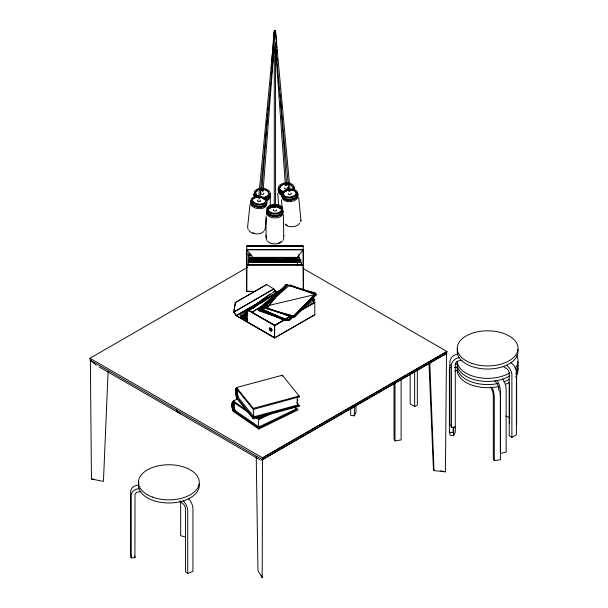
<?xml version="1.0" encoding="UTF-8"?>
<svg xmlns="http://www.w3.org/2000/svg" width="608" height="608" viewBox="0 0 608 608"><rect width="100%" height="100%" fill="white"/><g stroke="black" fill="none" stroke-linecap="round" stroke-linejoin="round"><path stroke-width="0.91" d="M261.463 575.107L262.2 577.6L262.489 459.671M428.982 362.839L433.413 469.3L434.013 470.607L445.413 471.823L446.5 353.438M296.833 402.511L299.448 405.825A0.768 0.585 32.2 0 1 299.448 406.197L253.285 418.844L236.482 398.042L235.516 390.663L236.482 387.57L282.393 375.212L299.448 396.401A0.768 0.585 32.2 0 1 299.448 396.773L253.285 409.42L253.285 408.371L236.482 387.57A1.292 1.186 -74.7 0 0 236.755 388.953L253.285 409.42M238.062 389.439A8.55 2.949 74.9 0 0 238.283 397.465L237.34 397.176L236.717 393.855L236.717 390.579L237.34 388.793L236.428 389.553L236.056 391.453L236.755 397.328L253.285 417.795L253.285 418.844M108.102 371.442L103.444 481.392L91.451 479.028L90.364 360.308M234.019 402.253L233.13 404.715L233.434 408.173L232.393 408.409L231.777 405.186L232.469 402.002L233.29 400.991L237.508 398.947M283.776 235.41L283.738 235.813M257.298 417.506L258.841 418.57L258.841 419.619L270.651 413.896M247.228 410.582L233.29 400.991A1.292 1.056 -86.9 0 0 233.7 402.314L232.606 405.756L233.7 410.696L258.841 428.002L258.841 429.043L297.92 409.921A0.768 0.623 8.6 0 0 297.92 409.549L295.366 407.626M255.854 194.218C254.684 190.532 257.511 197.76 255.877 193.967M255.877 191.824C262.337 187.56 256.234 189.194 255.634 193.131M257.564 196.164L256.53 195.001M273.919 49.788L263.112 190.517L262.481 190.882L261.85 190.456L266.707 127.178M266.851 125.286L267.284 119.624M267.429 117.732L267.718 113.954M268.014 110.177L268.227 107.342M270.689 75.232L270.841 73.34M271.198 68.62L271.487 64.843M271.708 62.008L273.957 32.726L274.588 32.361M263.956 197.539L266.942 196.361L268.66 194.583L267.984 195.799L265.574 196.954M265.574 190.008L263.994 189.27L266.942 190.737L268.652 192.675L268.014 191.398L265.59 189.764M270.188 205.838L270.355 197.319M252.632 199.181L255.679 197.44L259.008 196.908L254.334 197.668L252.632 199.181L252.609 201.324L255.694 203.726L252.609 201.324M255.717 203.46C258.962 205.74 266.882 203.771 265.4 200.017C255.634 193.602 263.089 198.276 265.4 200.017M274.109 47.819L259.928 197.668L259.297 197.972L258.658 197.585L274.451 32.429M259 204.425L262.329 203.893M263.697 203.406L264.746 202.722M266.251 218.15L265.301 228.152L264.571 230.523M266.593 214.518L266.851 211.789M267.11 209.061L267.284 207.244M300.58 262.595L300.876 259.76L251.203 259.038L252.844 259.958M301.226 265.088L301.515 262.337L251.834 261.615L253.483 262.534M266.068 215.855L266.03 237.812L266.768 240.358M300.952 220.59L298.688 197.152M235.296 302.586L266.699 284.521L235.296 302.586L233.806 311.995L236.292 315.704L274.74 337.942L314.792 314.815L314.792 302.29L312.998 301.256M235.433 302.571L233.867 312.102L273.836 288.944L266.562 284.536M453.781 427.173L453.165 432.691L449.38 432.478L449.692 430.654M277.788 193.336L278.548 205.101M274.489 33.66L274.292 30.826L275.082 30.408L275.553 30.765L276.777 47.804M275.553 30.765L274.284 30.894L275.462 30.993L290.084 190.547L289.454 190.942L288.823 190.631L275.584 46.178M279.574 188.092L280.455 185.98L284.468 183.874L281.519 185.326L279.574 188.092L280.478 190.365L282.91 191.771L279.817 189.4M280.584 100.806L286.626 185.045L285.836 185.463L285.448 184.9M261.85 190.456L262.314 190.099M268.645 194.826L268.668 192.432M300.702 221.669L300.998 220.385M274.542 34.854L274.292 30.826M275.462 30.993L274.2 31.076M283.108 193.891L283.997 191.991L288.017 190.023L284.02 192.257L283.13 194.157C287.318 199.827 283.472 195.183 283.13 194.157M296.104 194.028C291.513 198.907 296.742 194.849 296.332 193.063C295.974 190.213 291.574 189.346 289.75 190.053A0.95 0.532 -5.2 0 1 290.236 190.844A0.95 0.532 -5.2 0 1 288.678 190.942A0.95 0.532 -5.2 0 1 289.21 190.091M296.134 194.294L296.332 193.063M275.067 32.376C276.594 32.931 273.699 33.486 274.459 32.528M258.658 197.585L259.289 197.281M275.538 42.226L275.538 206.971L274.907 207.298L274.269 206.971L274.292 32.672M275.067 32.444L275.538 32.756L275.067 33.045M281.534 210.239L280.645 211.66L278.221 213.172L281.314 211.12L281.314 209.091C278.259 205.641 271.548 205.641 268.5 209.091C266.076 211.341 276.974 216.767 268.5 210.847M250.032 204.25L247.616 226.997L248.125 229.444M350.672 408.69L350.672 415.279L354.342 415.849L355.984 412.315L355.984 405.756M449.966 432.25L449.966 435.077L453.636 435.647L455.278 432.113L455.278 363.903A4.112 3.253 -23.8 0 1 458.668 360.848L462.012 360.324M283.153 240.183L283.776 237.812L283.389 214.48M235.744 394.683L236.839 394.797M291.931 189.605C296.674 187.188 283.229 179.398 292.585 186.436M275.135 32.984L275.135 32.589M270.218 206.256L273.19 205.519L276.617 205.519L280.645 207.305L278.221 205.648L274.907 205.132L270.218 206.256L268.5 208.232M282.104 375.6L282.393 375.212A1.292 1.186 -74.7 0 1 282.75 376.101M274.907 206.849L271.586 207.305L268.5 209.091M443.863 355.163L446.637 353.347L262.512 459.648L90.052 360.035L89.954 358.264L262.489 457.801L262.588 459.564L260.885 460.264M235.942 395.793L237.006 395.762M244.728 315.149L242.242 317.954L240.38 316.966L246.719 311.676M266.646 306.645L265.331 307.99L294.257 317.558L316.555 294.66L295.518 287.698M274.512 298.558L287.63 285.091L289.378 285.669M315.347 294.447L291.893 317.346L264.298 306.538L290.024 284.871L315.347 294.447L264.298 306.538M293.36 316.722L289.347 320.583L261.113 310.384L265.362 306.774M310.095 300.641L312.778 298.064M246.354 312.01L241.558 316.327L239.848 314.982L247.342 310.042M283.047 288.701L258.537 310.741L287.212 320.507M292.524 316.563L288.329 320.211L260.786 309.381L271.115 301.097M300.208 309.882L313.485 298.338L311.744 297.654M283.457 287.478L257.868 309.176L280.159 318.06M283.738 288.055L258.164 309.738L286.186 320.15M354.578 406.501L351.796 408.135M297.654 400.824L297.92 400.497A0.768 0.623 8.6 0 0 297.92 400.125L297.654 399.775M284.422 318.774L282.91 319.838L259.069 309.054L281.481 290.951M278.966 294.021L260.52 308.811L279.634 316.859M272.589 299.919L274.801 298.14M291.878 316.601L287.455 320.15L285.714 319.42M302.206 308.317L306.637 304.768M250.944 308.15L269.754 294.052L270.925 294.804M244.439 316.244L242.242 317.954L247.403 320.469M245.906 319.793L247.372 318.653M289.758 316.715L285.061 319.854L261.721 308.704L266.965 304.699M274.459 205.854L274.459 206.378M247.327 318.706L244.796 317.566A3.853 2.462 53.3 0 1 244.781 313.599L246.293 312.474M254.6 306.265L274.998 291.042L277.529 292.182M247.008 318.045L245.298 317.277A2.584 1.657 53.3 0 1 245.29 314.435L245.959 313.933M245.298 317.277L245.966 316.776A2.584 1.657 53.3 0 1 245.799 314.062M299.934 309.928L314.8 299.995L311.418 298.33M248.839 309.054L266.448 297.928M248.847 311.182L248.847 310.574L281.238 289.286L281.238 289.894M252.799 308.583L255.162 307.025M263.066 301.834L266.228 299.759M268.599 298.201L271.761 296.119M275.705 293.527L277.286 292.486M244.705 314.328L241.558 316.327L247.008 319.504M258.476 304.593L245.693 312.383L247.365 313.234M260.072 303.62L262.474 302.161M254.319 291.544L246.574 291.354L246.795 250.336M89.954 358.264L247.334 267.436M276.093 292.471L273.836 288.944L233.806 311.995L236.292 315.704L256.644 303.954M261.334 301.013L236.094 315.582L246.985 321.875L246.726 309.426L274.58 325.508L285.486 319.398M275.264 293.634L245.564 310.779L247.182 311.729M268.896 297.935L245.632 311.364L247.243 312.246M273.053 299.812L251.727 312.307L264.1 305.17M246.886 321.67L274.74 337.942M284.514 319.588L274.58 325.508L274.58 337.85L274.74 325.227L251.887 312.216M286.14 318.645L290.214 316.297M301.606 309.715L314.792 302.472L300.139 310.939M284.514 319.77L274.74 325.417L246.886 309.335L246.886 321.86M301.606 309.905L314.632 302.381L312.998 301.439M314.632 314.724L274.74 337.752L247.707 322.149M262.489 457.801L446.903 351.515L446.903 353.149L262.489 459.595M262.588 457.93L446.903 351.515M410.18 373.928L410.18 403.932L414.656 406.524L417.346 404.966L417.346 370.128M503.181 366.51L506.73 368.646A4.112 2.348 60.6 0 1 509.177 372.636L509.223 435.799L511.883 437.372L516.412 434.819L516.412 371.731A7.919 4.522 60.6 0 0 510.918 362.748M246.719 310.787L263.332 301.621M285.038 196.376L289.712 197.167L294.394 195.791M233.692 402.747L233.198 402.982A1.072 0.851 28.8 0 1 232.469 402.002M232.841 401.44A1.072 0.889 39.2 0 0 233.525 402.496L235.235 402.222M233.434 403.324L232.94 403.56A1.072 0.813 19.8 0 1 232.165 402.663M233.244 403.986L232.758 404.221A1.072 0.76 12.2 0 1 231.952 403.423M233.13 404.715L232.644 404.958A1.072 0.692 5.7 0 1 231.823 404.267M233.092 405.513L232.606 405.756A1.072 0.616 0 0 1 231.777 405.186M233.13 406.364L232.644 406.608A1.072 0.54 -5 0 1 231.823 406.159M233.244 407.261L232.758 407.497A1.072 0.448 -9.4 0 1 231.952 407.185M233.434 408.173L233.692 409.116L232.469 409.344L233.29 411.464L258.841 429.043M233.692 409.116L234.019 410.05L232.841 410.408M234.908 402.618A8.55 4.484 64.2 0 0 235.235 410.598L233.7 410.696A1.292 0.388 -37.1 0 0 233.29 411.456M258.841 418.57L266.433 414.892M234.27 409.936L259 426.953L295.845 409.108A15.816 8.299 64.2 0 1 295.435 406.76M258.841 428.002L297.654 409.199M261.714 299.767L267.429 297.092M275.219 206.431L275.067 205.762M179.725 501.007L183.555 504.26A4.112 1.9 68.3 0 1 185.539 508.47L185.577 571.642L187.728 573.45L192.949 571.376L192.949 508.288A7.919 3.663 68.3 0 0 188.495 498.811M237.226 388.945L236.641 389.105A1.072 0.958 30.9 0 1 236.193 387.965M237.006 389.394L236.428 389.553A1.072 0.912 21.2 0 1 235.942 388.474M236.839 389.941L236.254 390.093A1.072 0.851 13.9 0 1 235.744 389.105M236.717 390.579L236.132 390.731A1.072 0.783 8.3 0 1 235.608 389.834M236.641 391.301L236.056 391.453A1.072 0.707 3.8 0 1 235.516 390.663M236.618 392.092L236.033 392.251A1.072 0.616 0 0 1 235.494 391.575M236.641 392.943L236.056 393.102A1.072 0.524 -3.2 0 1 235.516 392.555M236.717 393.855L236.132 394.007A1.072 0.418 -6.1 0 1 235.608 393.596M237.226 396.743L236.185 396.963M237.34 397.176L236.755 397.328A1.292 0.524 -24.4 0 0 236.489 398.042M253.285 408.371L299.197 396.013M237.644 396.682L253.908 416.814L297.494 405.08A15.816 5.457 74.9 0 1 297.388 397.244M253.285 417.795L299.197 405.437M271.586 212.899L274.907 213.355L278.221 212.899M259.069 309.054L262.77 308.385M261.721 308.704L266.372 307.944M308.279 301.066L314.8 299.995M394.014 383.443L394.014 438.756L395.002 440.876L401.12 439.926L401.12 378.723M490.633 387.076L492.389 390.876A4.112 0.866 81.2 0 1 493.293 395.375L493.308 458.546L494.296 460.666L500.414 459.724L500.414 396.636A7.919 1.672 81.2 0 0 500.202 393.923M251.005 254.904L248.322 255.314L248.087 253.886L249.903 253.756M457.581 354.099A7.919 6.27 -23.8 0 0 449.958 360.954L449.958 424.042L451.524 427.591L455.21 427.044M273.836 288.944L275.546 291.855M251.134 255.094L248.322 255.314L249.006 260.072M248.771 258.316L250.648 258.172M273.19 213.241L274.907 213.628L276.617 213.241M140.988 491.712L138.487 491.857A4.112 3.344 -7.8 0 0 134.999 494.562L134.93 557.703L131.138 557.878L130.644 554.23L130.644 491.142A7.919 6.445 -7.8 0 1 138.487 485.047M274.748 33.151L273.957 32.726M248.474 259.396L250.352 259.358M284.232 258.704L297.411 258.453M249.105 261.98L250.99 261.942M261.341 261.744L298.042 261.03M246.795 246.073L303.217 246.073M246.795 246.187L303.217 246.187M246.795 249.645L303.217 249.645M303.217 250.466L303.438 289.613M249.858 255.641L251.75 255.641M250.58 257.465L299.66 257.465L299.66 260.3M249.69 258.674L298.748 258.674M248.307 259.829L297.388 259.829L297.388 259.35L248.307 259.35L248.307 265.757M296.438 260.498L249.394 260.498L249.394 262.382M250.329 261.25L299.379 261.25M248.307 262.063L297.388 262.063L297.388 265.757M248.307 262.466L297.388 262.466M246.795 291.354L255.261 291.354M274.064 291.354L278.768 291.354M255.261 291.49L246.574 291.354M274.064 291.49L278.768 291.49M275.948 291.544L277.826 291.544M457.33 367.209L456.722 367.202A4.112 3.344 9.6 0 0 454.883 367.673M289.75 190.053C292.174 189.962 295.868 190.41 296.362 193.321M287.911 183.973L286.178 183.662L289.514 184.308M285.996 184.672L286.626 185.045M91.451 479.028L94.073 479.264M457.68 370.553L457.087 370.492A4.112 3.245 24.9 0 0 454.921 370.986M257.313 203.931L259.031 204.166M440.792 470.843L445.413 471.823M281.314 209.091L276.617 206.697M275.067 206.659L275.538 206.971M185.562 537.054L180.66 535.701L180.66 501.015M259.456 197.304L259.928 197.668M281.869 318.744L285.296 320.104M505.727 416.016L510.021 417.787M180.059 413.508L177.984 412.224L176.366 409.914M312.276 298.125L314.017 298.855M281.367 317.589L283.974 318.691M244.781 313.599L247.312 314.739M245.29 314.435L247 315.202M269.238 328.062L271.799 329.217L271.799 329.734L269.268 328.594M248.847 310.574L252.168 312.261M257.579 195.913L258.955 196.642M303.103 268.424L446.804 351.394M99.081 366.875L259.563 459.526M96.376 365.279L90.22 360.179M233.7 402.321L248.938 412.809M256.561 418.046L258.841 419.619M298.019 395.595L299.197 397.062M494.806 380.752L497.321 383.975A4.112 1.391 75.3 0 1 498.765 388.368L498.796 390.594M232.469 409.344L232.165 408.242M262.177 577.592L257.959 570.6L256.234 456.722M266.654 237.865L266.03 235.41M234.019 410.05L234.194 410.461M134.68 555.879L134.93 557.703M293.026 196.46L291.43 196.931M282.211 208.612L281.42 199.91M276.914 49.696L277.187 53.481M277.522 58.216L277.658 60.108M279.634 87.552L279.764 89.444M280.106 94.179L280.379 97.964M275.447 46.915L285.365 185.098M429.78 362.938L434.013 470.607M516.64 373.912L516.64 424.764M511.883 437.372L511.883 374.285A7.919 4.522 60.6 0 0 506.38 365.302M509.474 382.47L509.474 423.723M494.296 460.666L494.296 397.579A7.919 1.672 81.2 0 0 492.26 387.463M453.636 427.204L453.636 435.647M453.165 427.067L453.165 432.691M451.524 427.591L451.524 364.496A7.919 6.27 -23.8 0 1 459.154 357.641M449.38 432.478L449.38 369.39A7.919 6.437 9.6 0 1 450.216 367.194M414.656 371.83L414.656 406.524M395.002 382.493L395.002 440.876M354.342 406.478L354.342 415.849M303.217 289.796L303.217 245.974L246.795 245.974L246.795 291.544M300.299 262.8L300.299 260.042L251.218 260.042L251.218 261.881M298.938 254.364L298.938 257.526M296.438 261.592L296.438 262.382M275.538 32.756L275.538 34.648M249.858 255.124L249.858 260.323M187.728 573.45L187.728 510.363A7.919 3.663 68.3 0 0 183.274 500.886M131.138 557.878L131.138 494.79A7.919 6.445 -7.8 0 1 138.989 488.695M253.908 416.814A15.816 5.457 74.9 0 1 253.794 408.979M237.698 397.617A8.55 2.949 74.9 0 1 237.485 389.599M259 426.953A15.816 8.299 64.2 0 1 258.833 419.14M234.741 410.841A8.55 4.484 64.2 0 1 234.741 402.458M274.398 292.045A3.853 2.462 53.3 0 1 274.497 291.741M274.634 291.475A3.853 2.462 53.3 0 1 274.998 291.042M517.826 349.395A30.415 17.556 0 0 1 487.266 369.033A30.415 17.556 0 0 1 457.528 348.977M199.188 484.036A30.415 17.556 0 0 1 167.284 502.953A30.415 17.556 0 0 1 138.958 482.22M455.316 364.177A7.919 6.437 9.6 0 1 457.216 364.101M449.996 365.742A7.919 6.437 9.6 0 1 450.163 364.982M502.884 379.065A7.919 2.675 75.3 0 1 506.137 388.938L506.137 452.025L500.369 453.538L500.369 390.45A7.919 2.675 75.3 0 0 497.108 380.578M516.724 355.68A30.415 17.556 0 0 1 515.06 368.372M509.838 372.78A30.415 17.556 0 0 1 476.938 377.226A30.415 17.556 0 0 1 457.231 361.372M517.818 361.783A30.415 17.556 0 0 1 516.101 370.067M509.838 375.888A30.415 17.556 0 0 1 475.099 379.894A30.415 17.556 0 0 1 457.36 362.186M454.845 367.437A7.919 6.247 24.9 0 1 457.566 367.43M498.378 386.513A7.919 1.672 81.2 0 1 498.872 387.767M499.746 391.096A7.919 1.672 81.2 0 1 500.072 392.981M517.78 364.709A30.415 17.556 0 0 1 515.728 373.715M509.132 379.415A30.415 17.556 0 0 1 503.69 381.908M497.785 383.549A30.415 17.556 0 0 1 457.216 366.996M517.78 367.81A30.415 17.556 0 0 1 515.728 376.823M509.132 382.523A30.415 17.556 0 0 1 506.145 384.036M498.53 386.498A30.415 17.556 0 0 1 457.474 367.81M285.996 184.475A0.95 0.593 -4.1 0 1 286.892 185.235A0.95 0.593 -4.1 0 1 285.388 185.554A0.95 0.593 -4.1 0 1 285.517 184.574M287.326 187.287A1.588 0.988 -4.1 0 1 287.424 188.617A1.588 0.988 -4.1 0 1 285.304 188.89A1.588 0.988 -4.1 0 1 284.833 187.606M293.907 187.408A7.912 4.925 -4.1 0 1 293.915 189.962M282.34 193.473A7.912 4.925 -4.1 0 1 278.646 188.092M282.218 194.15A8.231 5.122 -4.1 0 1 278.38 188.556M293.421 186.641A8.231 5.122 -4.1 0 1 294.53 189.156M288.876 183.038A7.912 4.925 -4.1 0 1 293.824 188.723M282.256 192.242A7.912 4.925 -4.1 0 1 278.479 187.074A7.912 4.925 -4.1 0 1 285.494 182.909M286.178 182.864A7.912 4.925 -4.1 0 1 288.222 182.94M282.568 194.286A7.592 4.727 -4.1 0 1 281.002 193.602M282.378 193.967A7.912 4.925 -4.1 0 1 278.684 188.586M293.945 187.902A7.912 4.925 -4.1 0 1 294.211 189.172M282.416 194.469A7.912 4.925 -4.1 0 1 278.722 189.088M293.976 188.396A7.912 4.925 -4.1 0 1 294.249 189.666M281.109 195.092A7.592 4.727 -4.1 0 1 278.874 191.847M262.96 189.992A0.95 0.593 4.4 0 1 263.15 190.942A0.95 0.593 4.4 0 1 261.653 190.745A0.95 0.593 4.4 0 1 262.238 189.901M263.629 193.017A1.588 0.996 4.4 0 1 263.158 194.302A1.588 0.996 4.4 0 1 261.037 194.028A1.588 0.996 4.4 0 1 261.136 192.69M262.975 188.298A7.912 4.948 4.4 0 1 270.142 193.146A7.912 4.948 4.4 0 1 264.305 198.086M256.675 196.437A7.912 4.948 4.4 0 1 259.586 188.419M260.239 188.32A7.912 4.948 4.4 0 1 262.284 188.244M270.074 193.975A8.231 5.145 4.4 0 1 266.236 199.584M255.018 197.167A8.231 5.145 4.4 0 1 255.033 192.014M269.808 193.519A7.912 4.948 4.4 0 1 266.114 198.915M255.33 196.582A7.912 4.948 4.4 0 1 254.281 194.058M267.452 199.036A7.592 4.75 4.4 0 1 265.878 199.72M269.732 194.507A7.912 4.948 4.4 0 1 266.038 199.895M254.471 196.338A7.912 4.948 4.4 0 1 254.478 193.777M270.036 195.305A7.912 4.948 4.4 0 1 266.076 199.409M254.509 195.844A7.912 4.948 4.4 0 1 254.516 193.283M269.58 197.266A7.608 4.75 4.4 0 1 267.345 200.526M275.15 206.5A0.95 0.486 0 0 1 275.728 207.214A0.95 0.486 0 0 1 274.231 207.313A0.95 0.486 0 0 1 274.428 206.553M276.275 209.836A1.588 0.813 0 0 1 275.812 210.908A1.588 0.813 0 0 1 273.691 210.763A1.588 0.813 0 0 1 273.782 209.669M282.545 210.284A7.912 4.043 0 0 1 274.907 215.369A7.912 4.043 0 0 1 267.262 210.284M282.849 210.786A8.231 4.203 0 0 1 274.907 216.076A8.231 4.203 0 0 1 266.958 210.786M274.907 205.922A7.912 4.043 0 0 1 281.869 211.888A7.912 4.043 0 0 1 268.295 212.192A7.912 4.043 0 0 1 274.216 205.937M282.5 214.054A7.592 3.884 0 0 1 273.912 217.9A7.592 3.884 0 0 1 267.566 213.051M281.481 214.358A7.592 3.884 0 0 1 278.7 215.779M276.868 216.167A7.592 3.884 0 0 1 272.939 216.167M271.107 215.779A7.592 3.884 0 0 1 267.566 213.423M282.5 212.42A7.592 3.884 0 0 1 282.241 213.423M282.545 210.832A7.912 4.043 0 0 1 277.932 215.612A7.912 4.043 0 0 1 268.052 213.894M267.262 212.922A7.912 4.043 0 0 1 267.262 210.832M282.545 211.371A7.912 4.043 0 0 1 274.907 216.463A7.912 4.043 0 0 1 267.262 211.371M282.249 241.042A7.608 3.884 0 0 1 274.907 243.922A7.608 3.884 0 0 1 267.558 241.042M280.926 241.817A6.954 3.557 0 0 1 278.38 243.116M290.867 193.048A1.588 0.882 -5.2 0 1 290.958 194.233A1.588 0.882 -5.2 0 1 288.838 194.522A1.588 0.882 -5.2 0 1 288.374 193.382M297.464 193.169A7.912 4.385 -5.2 0 1 289.834 199.188A7.912 4.385 -5.2 0 1 282.226 194.127M297 192.584A8.231 4.56 -5.2 0 1 290.951 199.781A8.231 4.56 -5.2 0 1 281.968 194.628M289.727 189.08A7.912 4.385 -5.2 0 1 296.658 195.13A7.912 4.385 -5.2 0 1 283.123 196.308A7.912 4.385 -5.2 0 1 289.043 189.134M297.654 196.939A7.592 4.21 -5.2 0 1 290.077 201.636A7.592 4.21 -5.2 0 1 282.507 197.889M297.251 196.475A7.592 4.21 -5.2 0 1 292.516 199.644M291.893 199.796A7.592 4.21 -5.2 0 1 284.574 199.166M283.374 198.36A7.592 4.21 -5.2 0 1 282.621 197.395M297.51 195.974A7.912 4.385 -5.2 0 1 296.719 197.083M295.465 198.079A7.912 4.385 -5.2 0 1 283.054 197.942M282.272 196.931A7.912 4.385 -5.2 0 1 282.272 194.651M297.555 194.226A7.912 4.385 -5.2 0 1 290.958 200.138A7.912 4.385 -5.2 0 1 282.051 196.338M299.698 223.106A7.608 4.218 -5.2 0 1 292.372 226.693A7.608 4.218 -5.2 0 1 285.053 224.025M287.47 225.507A6.954 3.853 -5.2 0 1 286.368 224.778M259.783 200.1A1.588 0.866 5.4 0 1 260.209 201.438A1.588 0.866 5.4 0 1 257.784 201.278A1.588 0.866 5.4 0 1 258.202 200.002M259.966 197.304A0.95 0.517 5.4 0 1 259.768 198.109A0.95 0.517 5.4 0 1 258.377 197.699A0.95 0.517 5.4 0 1 259.289 197.106M266.775 202.373A7.912 4.309 5.4 0 1 257.876 206.082A7.912 4.309 5.4 0 1 251.271 200.237M266.76 201.742A8.231 4.484 5.4 0 1 258.856 206.887A8.231 4.484 5.4 0 1 250.914 200.701M259.692 196.27A7.912 4.309 5.4 0 1 265.612 203.346A7.912 4.309 5.4 0 1 252.084 202.137A7.912 4.309 5.4 0 1 259.008 196.209M266.213 205.002A7.592 4.142 5.4 0 1 257.663 208.559A7.592 4.142 5.4 0 1 251.324 202.95M266.106 204.47A7.592 4.142 5.4 0 1 262.588 206.758M260.764 207.054A7.592 4.142 5.4 0 1 255.603 206.469M255.018 206.264A7.592 4.142 5.4 0 1 252.244 204.562M266.464 204.007A7.912 4.309 5.4 0 1 265.681 205.002M264.427 205.816A7.912 4.309 5.4 0 1 255.839 206.188A7.912 4.309 5.4 0 1 250.96 201.871M266.676 203.437A7.912 4.309 5.4 0 1 258.803 207.244A7.912 4.309 5.4 0 1 250.906 202.403M263.583 231.291A7.608 4.142 5.4 0 1 256.264 233.898A7.608 4.142 5.4 0 1 248.938 230.333M254.471 233.29A6.954 3.792 5.4 0 1 252.799 232.803M275.15 205.588A0.95 0.547 0 0 1 275.728 206.393M274.079 206.393A0.95 0.547 0 0 1 274.428 205.641M266.996 208.962A7.912 4.568 0 0 1 274.216 204.41M274.907 204.394A7.912 4.568 0 0 1 282.545 207.776M260.574 189.111L262.284 189.05L260.574 189.111M285.654 284.628L266.699 308.552L294.485 316.168L315.651 292.988L285.654 284.628M303.217 249.759L297.114 257.374L252.898 257.374L246.795 249.759L303.217 249.759M286.718 284.825L265.932 308.203L293.877 316.738L316.16 293.846L286.718 284.825M303.438 264.966L246.574 264.966L303.438 264.966M269.488 329.316A1.642 0.95 60 0 0 271.426 331.041A1.642 0.95 60 0 0 270.917 328.495A1.642 0.95 60 0 0 269.488 329.316M269.648 329.217A1.642 0.95 60 0 0 271.594 330.95A1.642 0.95 60 0 0 271.077 328.404A1.642 0.95 60 0 0 269.648 329.217M472.112 363.47A30.415 17.556 0 0 0 518.039 348.582A30.415 17.556 0 0 0 472.735 333.062A30.415 17.556 0 0 0 472.112 363.47M152.312 497.04A30.415 17.556 0 0 0 199.242 483.231A30.415 17.556 0 0 0 155.055 466.67A30.415 17.556 0 0 0 152.312 497.04"/></g></svg>
